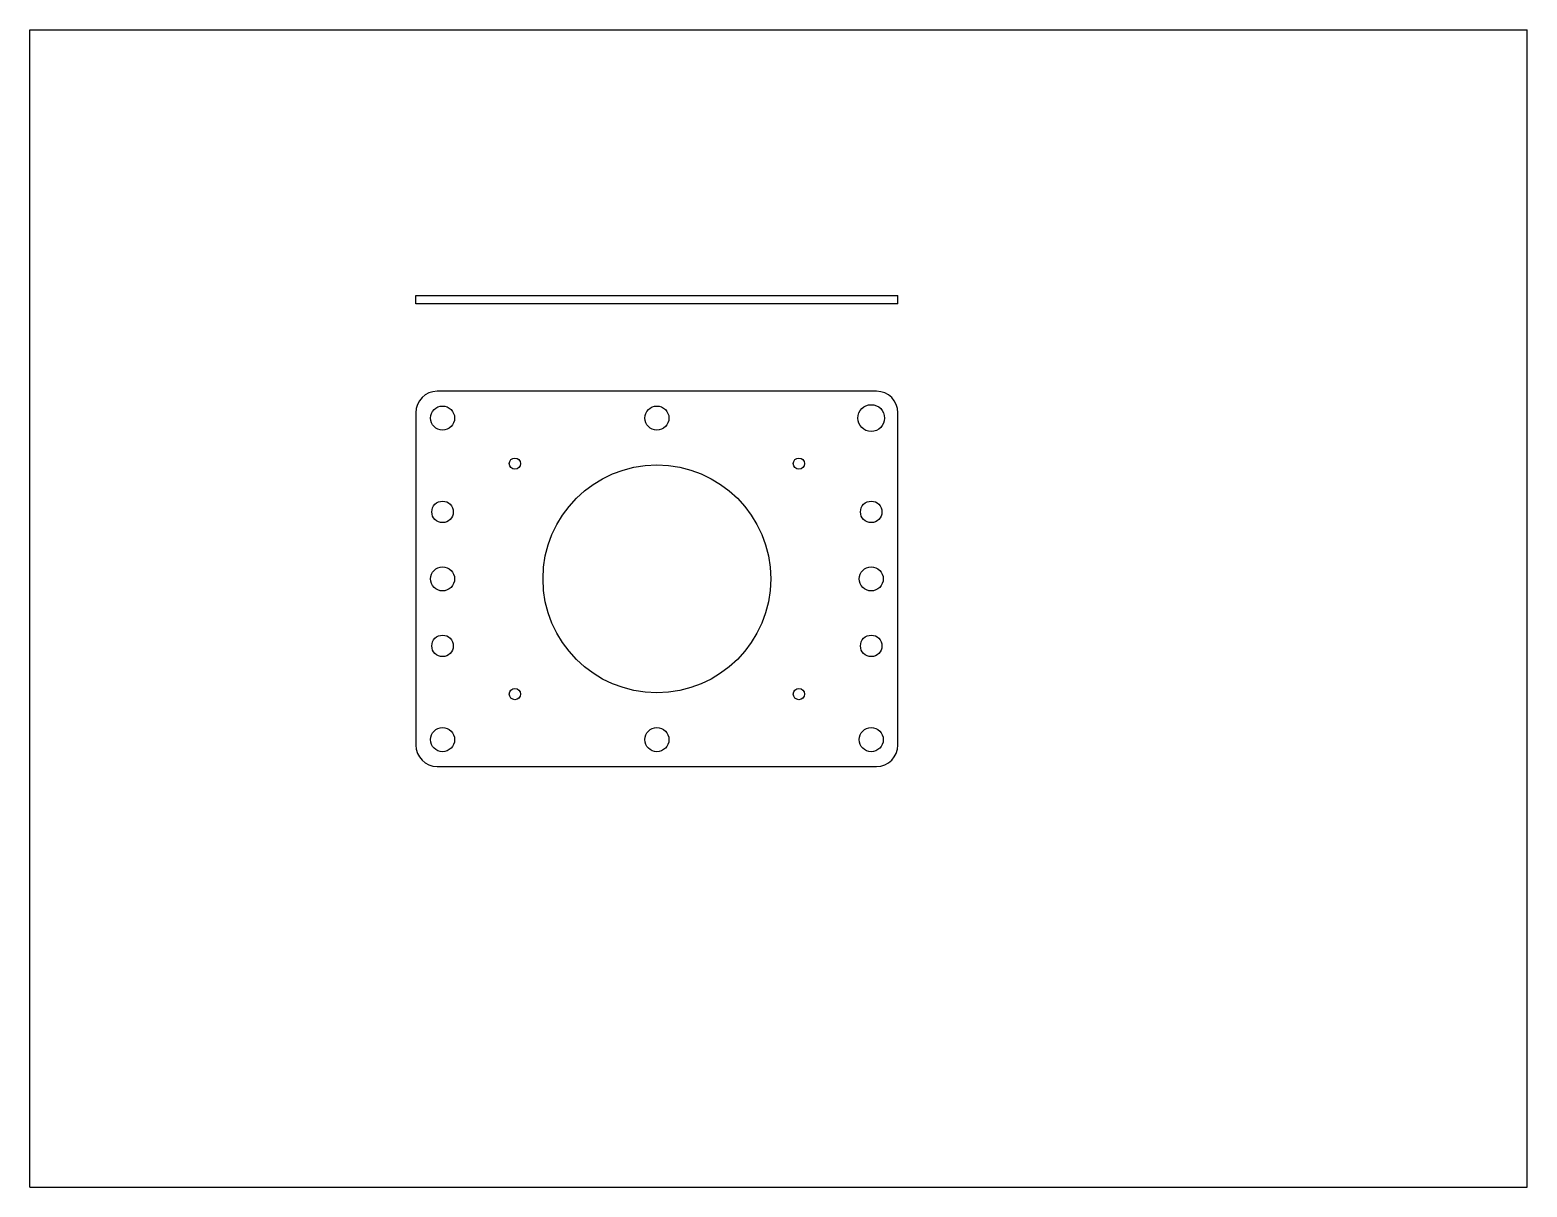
# Model space of a CAD drawing. Header units: millimetres. Extents: x 0 to 559, y 0 to 432.
import ezdxf

# ---------------------------------------------------------------- set-up
doc = ezdxf.new("R2010")
doc.units = ezdxf.units.MM
doc.header["$LTSCALE"] = 30.734
doc.layers.get('0').update_dxf_attribs({"linetype": 'CONTINUOUS'})
doc.layers.add('02___PRT_ALL_AXES', color=7, linetype='CONTINUOUS')

msp = doc.modelspace()

# ---------------------------------------------------------------- linework, layer by layer
at = {"color": 7, "linetype": 'Continuous'}
for p, q in [((0, 0), (0, 431.8)), ((0, 431.8), (558.8, 431.8)), ((558.8, 0), (558.8, 431.8)), ((144, 329.65), (144, 332.65)), ((144, 332.65), (324, 332.65)), ((324, 329.65), (324, 332.65)), ((324, 329.65), (144, 329.65)), ((316, 296.96), (152, 296.96)), ((144, 288.96), (144, 164.96)), ((324, 164.96), (324, 288.96)), ((152, 156.96), (316, 156.96)), ((0, 0), (558.8, 0))]:
    msp.add_line(p, q, dxfattribs=at)
msp.add_circle((234, 226.96), 42.5, dxfattribs=at)
for centre, start, end in [((152, 288.96), 90, 180), ((316, 288.96), 0, 90), ((152, 164.96), 180, 270), ((316, 164.96), 270, 360)]:
    msp.add_arc(centre, 8, start, end, dxfattribs=at)
at = {"layer": '02___PRT_ALL_AXES', "color": 7, "linetype": 'Continuous'}
for centre, radius in [((154, 286.96), 4.5), ((234, 286.96), 4.5), ((314, 286.96), 5), ((181, 269.96), 2.1), ((287, 269.96), 2.1), ((154, 251.96), 4), ((314, 251.96), 4), ((154, 226.96), 4.5), ((314, 226.96), 4.5), ((154, 201.96), 4), ((314, 201.96), 4), ((181, 183.96), 2.1), ((287, 183.96), 2.1), ((154, 166.96), 4.5), ((234, 166.96), 4.5), ((314, 166.96), 4.5)]:
    msp.add_circle(centre, radius, dxfattribs=at)

doc.saveas('drawing.dxf')
